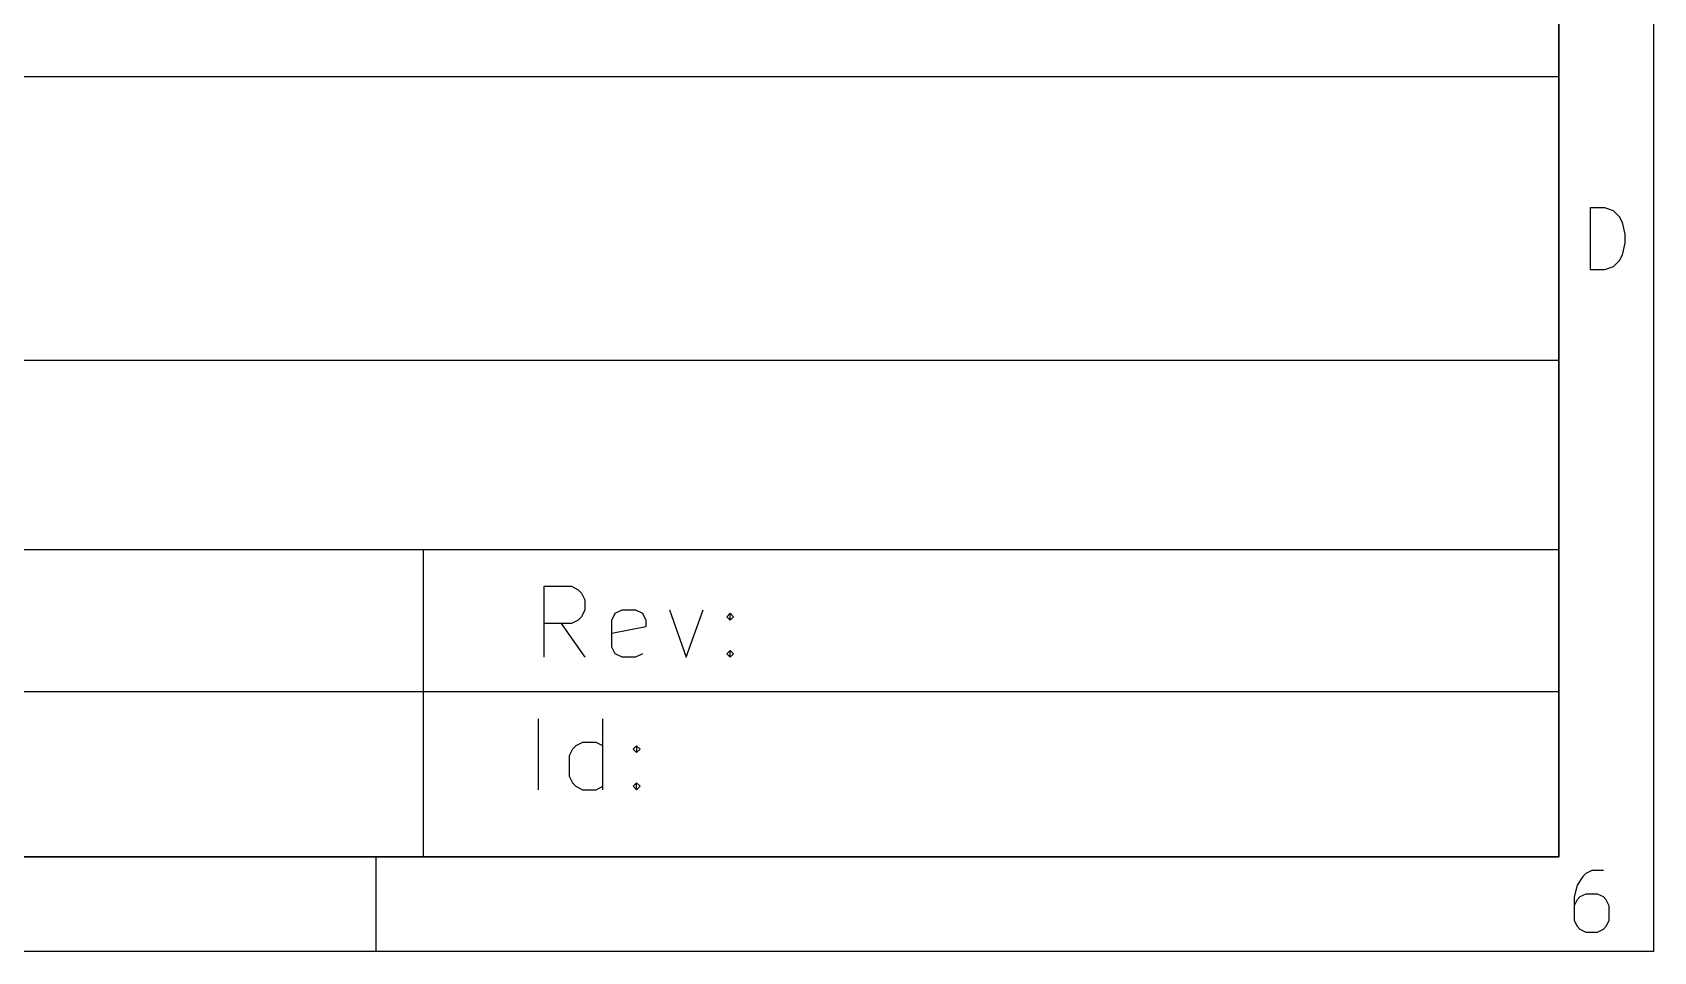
# Model space of a CAD drawing. Extents: x -125 to 152, y -90 to 100.
# Drawn here: x 117.47 to 151.74, y -90.26 to -70.83 of the extents above; entities that cross this region are included whole.
import ezdxf

# ---------------------------------------------------------------- set-up
doc = ezdxf.new("R2010")
doc.units = 0

msp = doc.modelspace()

# ---------------------------------------------------------------- linework, layer by layer
for p, q in [((151.744, 99.749), (151.744, -90.258)), ((149.744, -88.258), (149.744, 97.749)), ((149.744, -56.258), (149.744, -88.258)), ((41.743, -71.758), (149.744, -71.758)), ((150.712, -74.539), (150.403, -74.539)), ((150.403, -74.539), (150.403, -75.839)), ((150.898, -74.601), (150.712, -74.539)), ((151.022, -74.725), (150.898, -74.601)), ((151.084, -74.849), (151.022, -74.725)), ((151.146, -75.096), (151.084, -74.849)), ((151.084, -75.53), (151.146, -75.282)), ((151.146, -75.282), (151.146, -75.096)), ((151.146, -75.096), (151.146, -75.096)), ((150.898, -75.777), (151.022, -75.653)), ((151.022, -75.653), (151.084, -75.53)), ((150.403, -75.839), (150.712, -75.839)), ((150.712, -75.839), (150.898, -75.777)), ((41.743, -77.758), (149.744, -77.758)), ((41.743, -81.758), (149.744, -81.758)), ((125.744, -88.258), (125.744, -81.758)), ((128.295, -84.037), (128.295, -82.537)), ((128.295, -82.537), (128.868, -82.537)), ((128.868, -82.537), (129.01, -82.608)), ((129.01, -82.608), (129.081, -82.68)), ((129.081, -82.68), (129.152, -82.822)), ((129.152, -82.822), (129.152, -83.037)), ((129.01, -83.251), (128.868, -83.322)), ((129.081, -83.18), (129.01, -83.251)), ((129.152, -83.037), (129.081, -83.18)), ((129.724, -83.251), (129.795, -83.108)), ((129.724, -83.822), (129.724, -83.251)), ((129.795, -83.108), (129.938, -83.037)), ((129.938, -83.037), (130.224, -83.037)), ((130.224, -83.037), (130.368, -83.108)), ((130.368, -83.108), (130.438, -83.251)), ((130.438, -83.251), (130.438, -83.394)), ((130.939, -83.037), (131.295, -84.037)), ((131.295, -84.037), (131.652, -83.037)), ((132.152, -83.18), (132.224, -83.108)), ((132.224, -83.251), (132.152, -83.18)), ((132.224, -83.108), (132.295, -83.18)), ((132.224, -83.251), (132.224, -83.108)), ((132.295, -83.18), (132.224, -83.251)), ((132.295, -83.18), (132.295, -83.18)), ((128.868, -83.322), (128.295, -83.322)), ((128.652, -83.322), (129.152, -84.037)), ((130.438, -83.394), (129.724, -83.537)), ((129.795, -83.965), (129.724, -83.822)), ((132.152, -83.965), (132.224, -83.894)), ((132.224, -83.894), (132.295, -83.965)), ((132.224, -84.037), (132.224, -83.894)), ((129.938, -84.037), (129.795, -83.965)), ((130.224, -84.037), (129.938, -84.037)), ((130.368, -83.965), (130.224, -84.037)), ((132.224, -84.037), (132.152, -83.965)), ((132.295, -83.965), (132.224, -84.037)), ((132.295, -83.965), (132.295, -83.965)), ((41.743, -84.758), (149.744, -84.758)), ((128.175, -86.837), (128.175, -85.337)), ((129.532, -86.837), (129.532, -85.337)), ((128.891, -85.98), (128.819, -86.123)), ((128.961, -85.908), (128.891, -85.98)), ((129.104, -85.837), (128.961, -85.908)), ((129.391, -85.837), (129.104, -85.837)), ((129.532, -85.908), (129.391, -85.837)), ((130.247, -85.908), (130.175, -85.98)), ((130.175, -85.98), (130.247, -86.051)), ((130.319, -85.98), (130.247, -85.908)), ((130.247, -85.908), (130.247, -86.051)), ((130.247, -86.051), (130.319, -85.98)), ((128.819, -86.123), (128.819, -86.551)), ((128.819, -86.551), (128.891, -86.694)), ((128.891, -86.694), (128.961, -86.765)), ((130.175, -86.765), (130.247, -86.694)), ((130.247, -86.694), (130.319, -86.765)), ((130.247, -86.837), (130.247, -86.694)), ((128.961, -86.765), (129.104, -86.837)), ((129.104, -86.837), (129.391, -86.837)), ((129.391, -86.837), (129.532, -86.765)), ((130.247, -86.837), (130.175, -86.765)), ((130.319, -86.765), (130.247, -86.837)), ((-123.258, -88.258), (149.744, -88.258)), ((149.744, -88.258), (41.743, -88.258)), ((124.742, -90.258), (124.742, -88.258)), ((150.249, -88.671), (150.126, -88.856)), ((150.311, -88.608), (150.249, -88.671)), ((150.435, -88.547), (150.311, -88.608)), ((150.683, -88.547), (150.435, -88.547)), ((150.126, -88.856), (150.065, -89.104)), ((150.311, -89.041), (150.187, -89.104)), ((150.559, -89.041), (150.311, -89.041)), ((150.683, -89.104), (150.559, -89.041)), ((150.065, -89.104), (150.065, -89.599)), ((150.126, -89.165), (150.065, -89.289)), ((150.187, -89.104), (150.126, -89.165)), ((150.745, -89.165), (150.683, -89.104)), ((150.806, -89.289), (150.745, -89.165)), ((150.806, -89.599), (150.806, -89.289)), ((150.065, -89.599), (150.126, -89.723)), ((150.126, -89.723), (150.187, -89.784)), ((150.187, -89.784), (150.311, -89.847)), ((150.559, -89.847), (150.683, -89.784)), ((150.683, -89.784), (150.745, -89.723)), ((150.745, -89.723), (150.806, -89.599)), ((150.311, -89.847), (150.559, -89.847)), ((151.744, -90.258), (-125.258, -90.258)), ((151.744, -90.258), (151.744, -90.258))]:
    msp.add_line(p, q)

doc.saveas('drawing.dxf')
